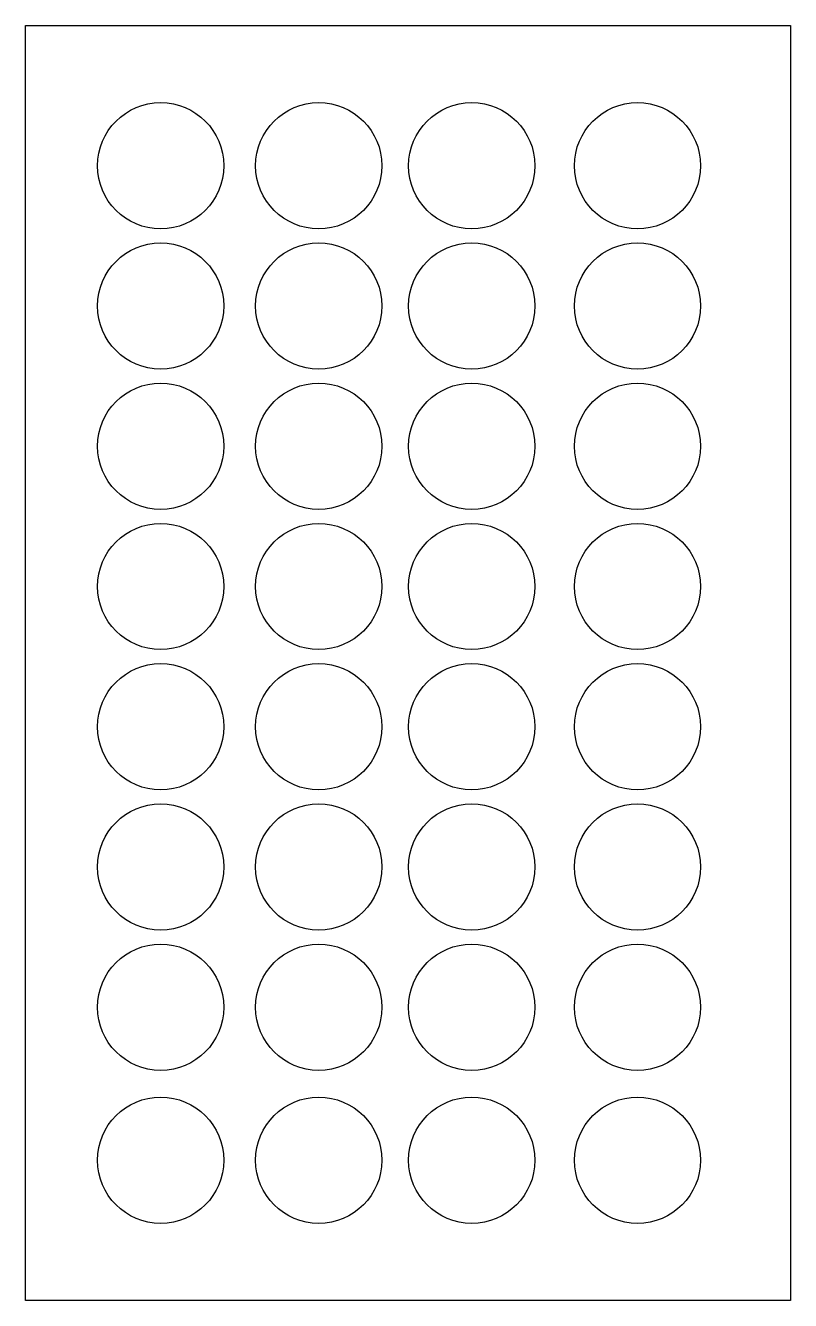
# Model space of a CAD drawing. Header units: inches. Extents: x 0 to 300, y 0 to 500.
import ezdxf

# ---------------------------------------------------------------- set-up
doc = ezdxf.new("R2010")
doc.units = ezdxf.units.IN
doc.header["$MEASUREMENT"] = 0

msp = doc.modelspace()

# ---------------------------------------------------------------- linework, layer by layer
msp.add_lwpolyline([(0, 0), (0, 500), (300, 500), (300, 0)], close=True)
for centre in [(53, 445), (115, 445), (175, 445), (240, 445), (53, 390), (115, 390), (175, 390), (240, 390), (53, 335), (115, 335), (175, 335), (240, 335), (53, 280), (115, 280), (175, 280), (240, 280), (53, 225), (115, 225), (175, 225), (240, 225), (53, 170), (115, 170), (175, 170), (240, 170), (53, 115), (115, 115), (175, 115), (240, 115), (53, 55), (115, 55), (175, 55), (240, 55)]:
    msp.add_circle(centre, 24.75)

doc.saveas('drawing.dxf')
